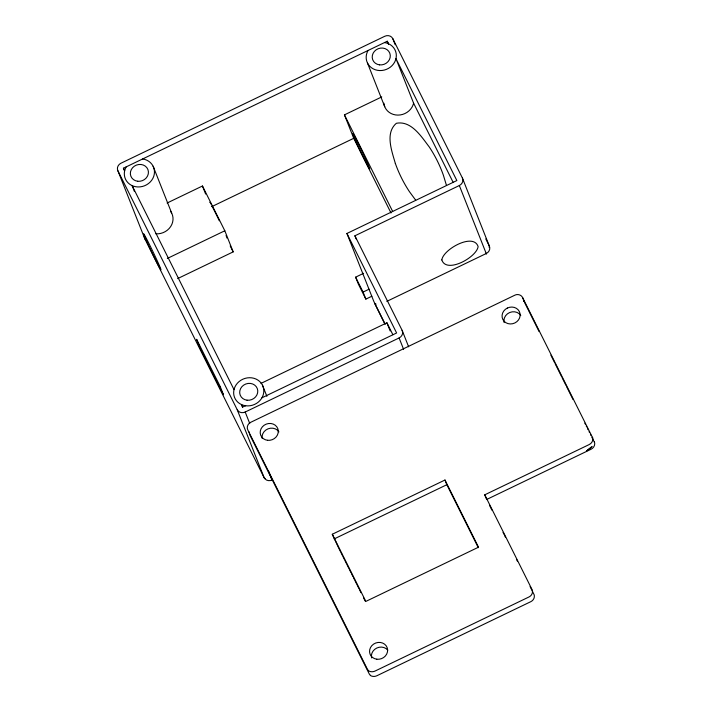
<?xml version="1.0" encoding="UTF-8"?>
<svg xmlns="http://www.w3.org/2000/svg" width="712" height="712" viewBox="0 0 712 712"><rect width="100%" height="100%" fill="white"/><g stroke="black" fill="none" stroke-linecap="round" stroke-linejoin="round"><path stroke-width="1.07" d="M249.111 431.935L249.707 434.712L369.323 674.077A5.999 5.465 -21.6 0 0 370.462 675.252M592.206 446.433L586.581 450.963L591.316 447.172M124.235 170.248L123.425 168.21L387.275 41.234L388.512 43.726M391.004 212.959L353.722 138.315L344.448 114.872L381.748 96.921M167.115 203.009L202.457 186.001L224.823 230.777L233.171 251.879L177.662 278.597M211.811 206.614L353.722 138.315M167.329 258.447L224.823 230.777M385.272 324.334L373.836 301.452L346.922 233.465L456.855 180.554L395.97 58.651L413.61 103.196L453.206 182.477M356.125 238.885L354.905 235.797L459.338 185.529A6.105 5.562 -21.6 0 0 462.355 177.911L392.766 38.59A6.105 5.562 -21.6 0 0 384.792 36.259L120.942 163.235A6.105 5.562 -21.6 0 0 117.934 170.862L144.847 238.84L264.134 477.681A6.105 2.51 -26.5 0 0 265.175 478.464M371.851 296.228L365.852 299.12L358.403 284.186L355.617 277.155L363.61 273.31M365.852 299.12L363.067 292.08L369.065 289.197M386.794 301.381L486.26 253.517A6.105 5.562 -21.6 0 0 489.269 245.898L462.355 177.911M260.993 383.385L386.919 322.785L392.882 334.729M245.462 405.724L242.712 407.05L241.466 404.558L242.57 407.344M261.954 397.794L396.62 332.976L346.922 233.465M117.934 170.862L237.212 409.694A6.105 5.562 -21.6 0 0 245.195 412.026L399.103 337.951A6.105 5.562 -21.6 0 0 402.12 330.332L354.905 235.797M332.29 534.249L444.973 480.022L478.526 547.19L365.843 601.418L332.29 534.249L338.342 547.332M334.151 538.939L446.833 484.712L444.973 480.022M486.243 498.569L484.756 494.822L589.109 444.6A6.346 5.776 -21.6 0 0 592.598 437.293M486.608 499.512L590.969 449.29A6.346 5.776 -21.6 0 0 594.458 441.974M376.123 304.158L374.841 303.819L384.702 323.693M415.692 200.17L409.409 191.626A155.002 141.163 -21.6 0 1 395.338 163.404M272.037 480.208L268.442 470.739M485.913 253.223L486.421 254.033L459.338 185.529M368.602 670.562A5.999 5.465 -21.6 0 1 367.472 669.387L247.856 430.03C246.29 427.218 247.954 423.48 250.82 422.252L514.464 295.373A7.387 6.728 -21.6 0 1 517.037 294.563A6.105 5.554 -21.6 0 1 522.626 297.616L592.206 436.928A7.565 6.889 -21.6 0 1 592.393 437.364M524.477 302.306L528.251 309.853M528.722 310.797L535.326 324.013M535.798 324.966L539.1 331.57M550.883 355.172L554.657 362.72M555.129 363.672L561.723 376.888M562.195 377.832L565.969 385.379M566.441 386.322L573.044 399.539M584.828 423.142L585.3 424.085M586.243 425.972L586.715 426.915M587.658 428.811L588.13 429.754M589.073 431.641L589.545 432.584M590.488 434.471L590.96 435.415M591.903 437.302L594.057 441.618A7.565 6.889 -21.6 0 1 594.253 442.054M485.789 238.929L489.269 245.898A6.105 2.51 -26.5 0 1 489.082 247.269M344.448 114.872L392.65 211.402M484.756 494.822L532.193 589.874A5.385 4.904 -21.6 0 1 532.371 590.453A6.266 5.705 -21.6 0 1 532.478 591.076A6.096 5.554 -21.6 0 1 529.043 596.941L375.188 670.989A6.586 5.999 -21.6 0 1 368.451 670.757M489.509 505.315L491.921 510.148M503.037 532.389L503.998 534.329M504.488 535.291L505.449 537.231M516.556 559.472L517.526 561.412M530.084 586.554L534.053 594.564A5.385 4.904 -21.6 0 1 534.222 595.143A6.266 5.705 -21.6 0 1 534.329 595.766A6.096 5.554 -21.6 0 1 530.903 601.622L377.04 675.67A6.586 5.999 -21.6 0 1 370.311 675.448M355.617 277.155L363.067 292.08M446.833 484.712L478.286 547.679M230.19 245.907L233.171 251.879M338.761 548.178L340.443 551.533M340.861 552.37L342.534 555.734M342.953 556.57L344.635 559.926M345.053 560.771L346.726 564.127M347.144 564.963L348.827 568.327M349.245 569.164L350.927 572.528M351.345 573.365L353.018 576.72M353.437 577.566L354.701 580.084M355.119 580.921L356.792 584.276M357.21 585.122L358.892 588.477M359.311 589.313L360.984 592.678M363.503 597.715L365.185 601.07M123.425 168.21L124.671 170.702M234.017 389.633L132.129 185.627L133.286 188.555M522.626 297.616L524.112 301.363M392.766 38.59L395.213 44.767M387.275 41.234L388.476 44.269M402.12 330.332L408.643 346.815M399.103 337.951L403.588 349.281M386.919 322.785L390.149 330.938M202.457 186.001L205.635 194.038M262.479 385.192L266.884 396.326M153.133 166.261L171.699 213.146M245.195 412.026L249.681 423.355M237.212 409.694L264.134 477.681A6.105 5.562 -21.6 0 0 272.118 480.013M133.669 189.534L134.443 191.492M367.508 63.092L384.738 106.738M395.32 163.413C391.885 151.131 384.845 133.117 396.37 123.283C411.322 120.364 421.459 136.766 429.327 147.046A155.002 141.163 -21.6 0 1 443.398 175.268L446.451 185.369M523.525 300.98A6.105 5.554 -21.6 0 1 524.05 301.603M504.132 322.572A9.149 8.33 -21.6 0 1 509.65 312.541A9.149 8.33 -21.6 0 1 520.766 315.487M262.149 438.352A9.158 8.339 -21.6 0 1 268.113 428.802A9.158 8.339 -21.6 0 1 278.926 431.881M371.62 657.906A9.149 8.33 -21.6 0 1 376.71 648.062A9.149 8.33 -21.6 0 1 387.755 650.136M142.667 158.954A15.255 13.893 -21.6 0 1 153.739 176.353A15.255 13.893 -21.6 0 1 133.402 186.135A15.255 13.893 -21.6 0 1 126.175 166.893M384.524 42.56A15.255 13.893 -21.6 0 1 395.596 59.959A15.255 13.893 -21.6 0 1 375.268 69.74A15.255 13.893 -21.6 0 1 368.033 50.49M413.61 103.196A15.255 13.893 -21.6 0 1 397.901 115.104A15.255 13.893 -21.6 0 1 383.866 103.151M209.657 202.27A19.838 0.641 64.3 0 1 209.871 202.404M210.432 203.294A19.838 0.641 64.3 0 1 210.85 204.006M211.891 205.919A19.838 0.641 64.3 0 1 219.305 220.773M226.051 235.53A19.838 0.641 64.3 0 1 226.354 236.286M226.772 237.399A19.838 0.641 64.3 0 1 226.843 237.977M144.509 235.111A6.105 5.562 -21.6 0 0 144.847 238.84A6.105 2.51 -26.5 0 0 146.254 239.695M170.533 211.25A15.255 13.893 -21.6 0 1 170.711 226.496A15.255 13.893 -21.6 0 1 155.848 233.803M441.832 259.933C446.406 274.075 476.773 257.263 478.117 246.575C473.542 232.432 443.184 249.253 441.832 259.933M220.204 386.563L196.592 339.295L199.841 347.492L223.452 394.768L220.204 386.563M507.371 308.047A9.149 8.33 -21.6 0 0 502.859 319.474A9.149 8.33 -21.6 0 0 514.838 322.963A9.149 8.33 -21.6 0 0 519.351 311.536A9.149 8.33 -21.6 0 0 507.371 308.047M267.543 440.292A9.158 8.339 -21.6 0 0 277.796 428.615A9.158 8.339 -21.6 0 0 262.399 426.791A9.158 8.339 -21.6 0 0 267.543 440.292M376.79 659.205A9.149 8.33 -21.6 0 0 387.168 647.653A9.149 8.33 -21.6 0 0 371.824 645.651A9.149 8.33 -21.6 0 0 376.79 659.205M245.667 405.76A15.255 13.893 -21.6 0 0 263.057 386.545A15.255 13.893 -21.6 0 0 237.479 383.118A15.255 13.893 -21.6 0 0 245.667 405.76M356.027 141.83A19.838 0.641 64.3 0 0 369.759 169.198A19.838 0.641 64.3 0 0 357.807 142.97A19.838 0.641 64.3 0 0 356.027 141.83M147.144 242.356A19.838 0.641 64.3 0 0 160.876 269.723A19.838 0.641 64.3 0 0 148.933 243.495A19.838 0.641 64.3 0 0 147.144 242.356M379.549 64.863A9.158 8.339 -21.6 0 0 389.793 53.195A9.158 8.339 -21.6 0 0 374.405 51.371A9.158 8.339 -21.6 0 0 379.549 64.863M137.692 181.257A9.158 8.339 -21.6 0 0 147.936 169.59A9.158 8.339 -21.6 0 0 132.548 167.765A9.158 8.339 -21.6 0 0 137.692 181.257M247.037 400.197A9.158 8.339 -21.6 0 0 257.281 388.53A9.158 8.339 -21.6 0 0 241.884 386.705A9.158 8.339 -21.6 0 0 247.037 400.197"/></g></svg>
